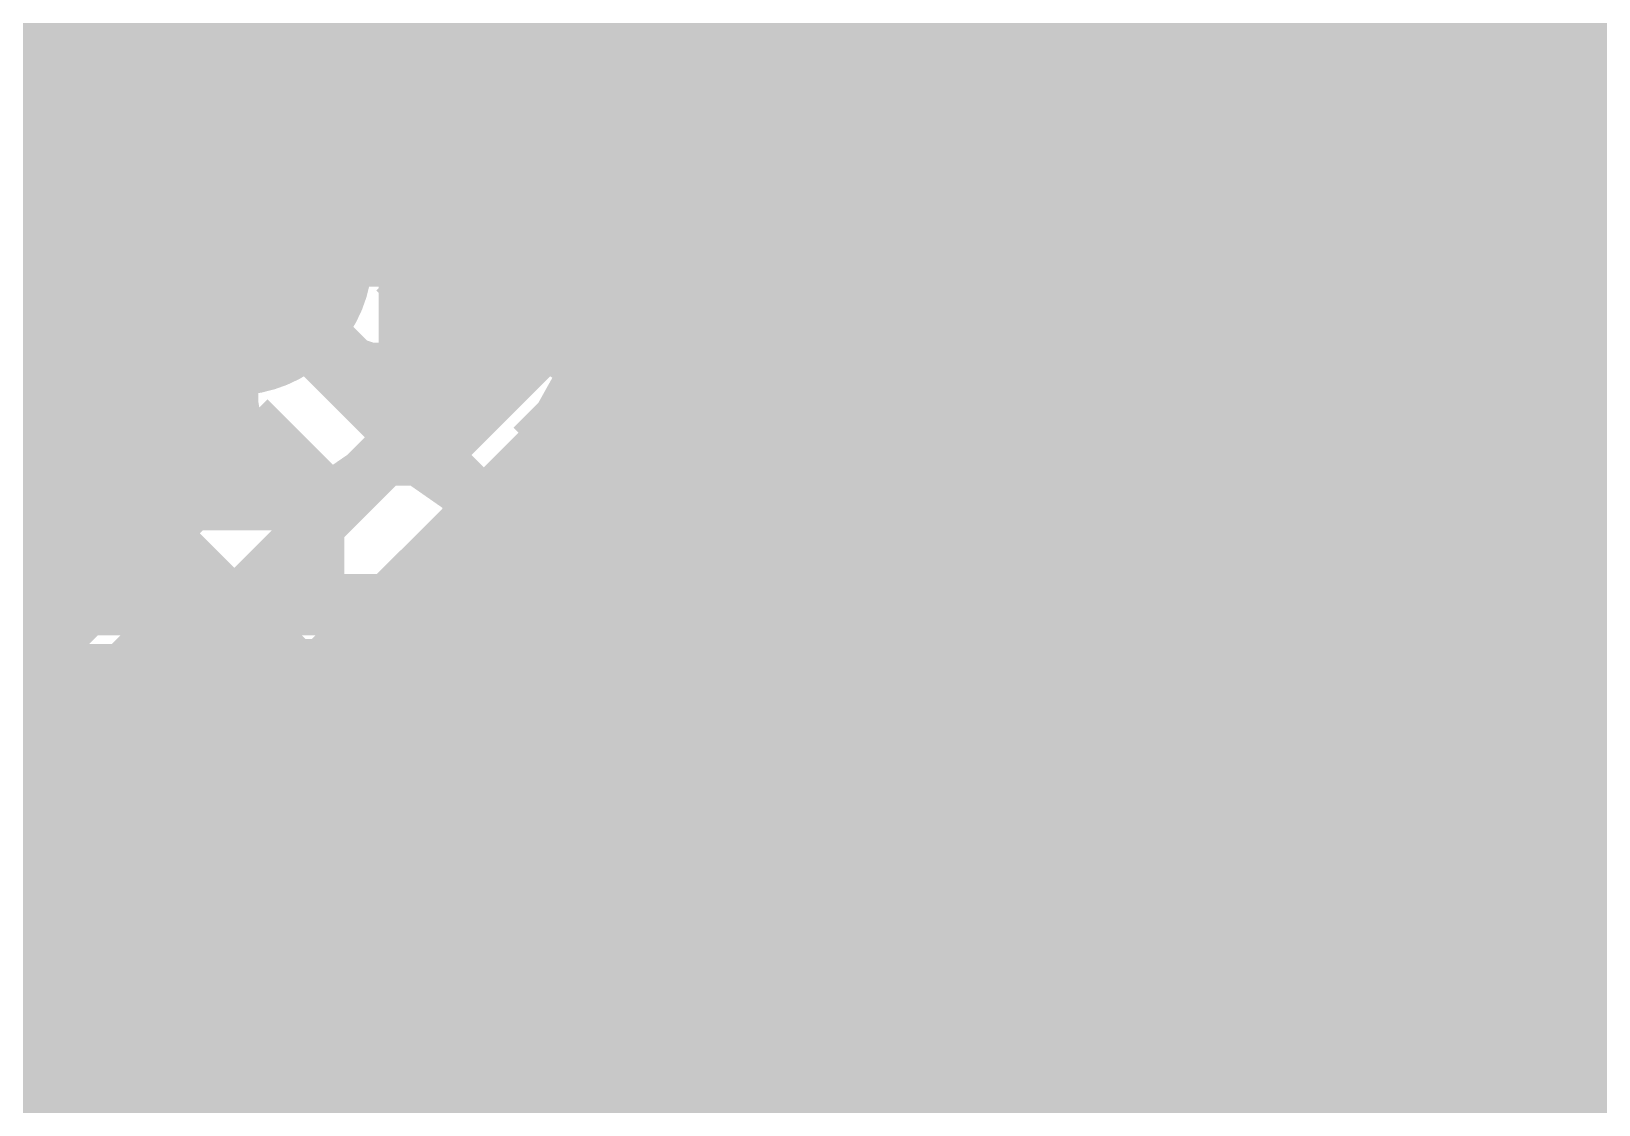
# Model space of a CAD drawing. Extents: x -72 to 72, y -47 to 50.
# Drawn here: x -17.5 to -11.81, y 26.52 to 30.41 of the extents above; entities that cross this region are included whole.
import ezdxf

# ---------------------------------------------------------------- set-up
doc = ezdxf.new("R2010")
doc.units = 0
doc.header["$MEASUREMENT"] = 0
doc.layers.get('0').update_dxf_attribs({"linetype": 'CONTINUOUS'})
for name, color, linetype in [('22-303-0_BOT', 7, 'CONTINUOUS'), ('22-303-0_DRD', 7, 'CONTINUOUS'), ('22-303-0_GND', 6, 'CONTINUOUS'), ('22-303-0_IN1', 4, 'CONTINUOUS'), ('22-303-0_IN2', 3, 'CONTINUOUS'), ('22-303-0_PWR', 5, 'CONTINUOUS'), ('22-303-0_SMB', 10, 'CONTINUOUS'), ('22-303-0_SMT', 14, 'CONTINUOUS'), ('22-303-0_SPB', 9, 'CONTINUOUS'), ('22-303-0_SPT', 12, 'CONTINUOUS'), ('22-303-0_SSB', 11, 'CONTINUOUS'), ('22-303-0_SST', 13, 'CONTINUOUS'), ('22-303-0_TOP', 8, 'CONTINUOUS'), ('THRUHOLE_TAP', 7, 'CONTINUOUS')]:
    doc.layers.add(name, color=color, linetype=linetype)

# ---------------------------------------------------------------- blocks, each defined once
blk = doc.blocks.new('ROUND_48')
at = {"const_width": 0.29972}
blk.add_lwpolyline([(-0.14986, 0, 1), (0.14986, 0, 1)], format="xyb", close=True, dxfattribs=at)
blk = doc.blocks.new('OBLONG_60')
at = {"const_width": 0.29972}
blk.add_lwpolyline([(0.59944, 0), (-0.59944, 0)], dxfattribs=at)
at = {"const_width": 0.14986}
for points in [[(-0.67437, 0, 1), (-0.52451, 0, 1)], [(0.52451, 0, 1), (0.67437, 0, 1)]]:
    blk.add_lwpolyline(points, format="xyb", close=True, dxfattribs=at)
blk = doc.blocks.new('ROUND_82')
at = {"const_width": 0.50038}
blk.add_lwpolyline([(-0.25019, 0, 1), (0.25019, 0, 1)], format="xyb", close=True, dxfattribs=at)
blk = doc.blocks.new('ROUND_83')
at = {"const_width": 0.50038}
blk.add_lwpolyline([(-0.25019, 0, 1), (0.25019, 0, 1)], format="xyb", close=True, dxfattribs=at)
blk = doc.blocks.new('ROUND_81')
at = {"const_width": 0.0635}
blk.add_lwpolyline([(-0.03175, 0, 1), (0.03175, 0, 1)], format="xyb", close=True, dxfattribs=at)
blk = doc.blocks.new('RECTANGLE_2')
blk.add_solid([(0.63627, 0.51308), (0.63627, -0.51308), (-0.63627, 0.51308), (-0.63627, -0.51308)])
blk = doc.blocks.new('RECTANGLE_4')
blk.add_solid([(0.4826, 0.4064), (0.4826, -0.4064), (-0.4826, 0.4064), (-0.4826, -0.4064)])
blk = doc.blocks.new('ROUND_95')
at = {"const_width": 0.10033}
blk.add_lwpolyline([(-0.050164, 0, 1), (0.050164, 0, 1)], format="xyb", close=True, dxfattribs=at)

msp = doc.modelspace()

# ---------------------------------------------------------------- linework, layer by layer
at = {"layer": '22-303-0_BOT'}
for points, const_width in [([(-12.446, 31.67634), (-12.446, 30.39364)], 0.254), ([(-12.6746, 31.46806), (-12.6746, 30.44952)], 0.254), ([(-12.9032, 31.40202), (-12.9032, 30.41396)], 0.254), ([(-13.97, 29.2989), (-12.954, 29.2989), (-12.7381, 29.083), (-12.319, 29.083), (-11.811, 29.591), (-11.811, 31.242)], 0.2032), ([(-12.2174, 30.79496), (-12.2174, 30.20822)], 0.254), ([(-12.2174, 30.79496), (-12.2174, 30.20822)], 0.254), ([(-12.2174, 30.48), (-12.93114, 30.48)], 0.254), ([(-12.2174, 30.2514), (-12.25296, 30.2514)], 0.254), ([(-12.7, 29.845), (-12.80414, 29.94914), (-13.97, 29.94914)], 0.2032), ([(-26.289, 24.511), (-25.654, 24.511), (-21.082, 29.083), (-18.923, 29.083), (-18.415, 29.591), (-16.764, 29.591)], 0.2032), ([(-20.066, 28.448), (-19.685, 28.067), (-15.24, 28.067), (-14.6558, 28.64866), (-13.97, 28.64866)], 0.2032), ([(-26.416, 23.368), (-26.162, 23.368), (-21.844, 27.686), (-20.193, 27.686), (-20.066, 27.559), (-15.113, 27.559), (-14.67104, 27.99842), (-13.97, 27.99842)], 0.2032), ([(-13.97, 27.35072), (-14.55928, 27.35072), (-14.859, 27.051), (-21.59, 27.051)], 0.2032), ([(-13.97, 27.35072), (-13.25372, 27.35072), (-12.192, 26.289), (-11.43, 26.289)], 0.2032), ([(-21.59, 25.146), (-20.193, 26.543), (-14.76248, 26.543), (-14.605, 26.70048), (-13.97, 26.70048)], 0.2032), ([(-21.59, 25.146), (-20.193, 26.543), (-14.76248, 26.543), (-14.605, 26.70048), (-13.97, 26.70048)], 0.2032), ([(-12.9667, 26.48966), (-12.47902, 26.00198)], 0.254), ([(-12.9032, 26.42616), (-12.9032, 25.54224)], 0.254)]:
    msp.add_lwpolyline(points, dxfattribs=dict(at, const_width=const_width))
at = {"layer": '22-303-0_BOT', "const_width": 0.254}
for points in [[(-12.96924, 30.38602, 0.1227719), (-12.91605, 30.59938)], [(-12.7, 30.44952, 0.115957), (-12.96933, 30.38621)], [(-12.2174, 30.20822, 0.2356241), (-12.7, 30.44901)], [(-13.05306, 26.37536, 0.0792031), (-12.96771, 26.49019)]]:
    msp.add_lwpolyline(points, format="xyb", dxfattribs=at)
at = {"layer": '22-303-0_DRD', "const_width": 0.254}
for points in [[(-12.065, 30.48), (-13.335, 29.21)], [(-12.065, 29.21), (-13.335, 30.48)], [(-16.129, 30.226), (-17.399, 28.956)], [(-16.129, 28.956), (-17.399, 30.226)], [(-16.129, 30.226), (-17.399, 28.956)], [(-16.129, 28.956), (-17.399, 30.226)], [(-14.732, 30.226), (-16.002, 28.956)], [(-14.732, 28.956), (-16.002, 30.226)], [(-17.4498, 29.39288), (-18.7198, 28.12288)], [(-17.4498, 28.12288), (-18.7198, 29.39288)], [(-12.065, 28.321), (-13.335, 27.051)], [(-12.065, 27.051), (-13.335, 28.321)], [(-10.795, 27.94), (-12.065, 26.67)], [(-10.795, 26.67), (-12.065, 27.94)], [(-10.795, 25.654), (-12.065, 26.924)]]:
    msp.add_lwpolyline(points, dxfattribs=at)
at = {"layer": '22-303-0_IN1'}
for points, const_width in [([(-16.0274, 36.2966), (-16.0274, 29.63164)], 0.254), ([(-14.6558, 34.13506), (-14.6558, 24.10714)], 0.254), ([(-15.7988, 34.05886), (-15.7988, 30.01264)], 0.254), ([(-15.5702, 33.782), (-15.5702, 30.15996)], 0.254), ([(-14.8844, 33.79978), (-14.8844, 29.95422)], 0.254), ([(-15.3416, 33.6931), (-15.3416, 30.19552)], 0.254), ([(-15.113, 33.69818), (-15.113, 30.13964)], 0.254), ([(-17.1704, 32.98952), (-17.1704, 30.03804)], 0.254), ([(-17.399, 32.8041), (-17.399, 28.26004)], 0.254), ([(-16.256, 32.8041), (-16.256, 29.91866)], 0.254), ([(-16.9418, 32.75076), (-16.9418, 30.16758)], 0.254), ([(-16.4846, 32.6898), (-16.4846, 30.12694)], 0.254), ([(-16.7132, 32.67456), (-16.7132, 30.19298)], 0.254), ([(-13.843, 32.004), (-13.843, 30.099), (-12.446, 28.702), (-10.033, 28.702), (-8.128, 26.797), (-8.128, 22.225), (-10.541, 19.812)], 0.2032), ([(-12.954, 32.004), (-12.954, 31.877), (-13.335, 31.496), (-13.335, 30.48), (-12.7, 29.845)], 0.2032), ([(-14.4272, 31.84906), (-14.4272, 24.38146)], 0.254), ([(-14.2494, 31.55696), (-14.2494, 30.099)], 0.254), ([(-14.2494, 30.353), (-18.72234, 30.353)], 0.254), ([(-17.04848, 30.1244), (-18.51406, 30.1244)], 0.254), ([(-15.65148, 30.1244), (-16.47952, 30.1244)], 0.254), ([(-14.2494, 30.1244), (-15.08252, 30.1244)], 0.254), ([(-17.2847, 29.8958), (-18.44802, 29.8958)], 0.254), ([(-15.8877, 29.8958), (-16.24076, 29.8958)], 0.254), ([(-14.19352, 29.8958), (-14.84376, 29.8958)], 0.254), ([(-14.1986, 29.90088), (-14.1986, 24.47036)], 0.254), ([(-14.12494, 29.8069), (-12.73302, 28.41498)], 0.254), ([(-17.36344, 29.6672), (-18.47088, 29.6672)], 0.254), ([(-15.96136, 29.69768), (-16.1671, 29.49194)], 0.254), ([(-15.99184, 29.6672), (-16.16456, 29.6672)], 0.254), ([(-13.98524, 29.6672), (-14.76756, 29.6672)], 0.254), ([(-13.97, 29.65196), (-13.97, 24.46782)], 0.254), ([(-17.78, 22.225), (-17.78, 24.257), (-17.399, 24.638), (-17.399, 27.686), (-15.494, 29.591), (-15.367, 29.591)], 0.2032), ([(-17.3482, 29.4386), (-18.60296, 29.4386)], 0.254), ([(-13.75664, 29.4386), (-14.7828, 29.4386)], 0.254), ([(-13.7414, 29.42336), (-13.7414, 24.36368)], 0.254), ([(-14.8844, 29.22778), (-14.8844, 23.5204)], 0.254), ([(-17.2339, 29.21), (-17.68348, 29.21)], 0.254), ([(-13.52804, 29.21), (-14.8971, 29.21)], 0.254), ([(-13.5128, 29.19476), (-13.5128, 24.03094)], 0.254), ([(-17.1704, 29.14396), (-17.1704, 28.48864)], 0.254), ([(-15.113, 29.04236), (-15.113, 23.5204)], 0.254), ([(-16.66494, 28.9941), (-17.68094, 27.9781)], 0.254), ([(-15.5067, 29.00172), (-16.9926, 27.51836)], 0.254), ([(-16.9418, 29.01188), (-16.9418, 28.71724)], 0.254), ([(-16.7132, 28.98902), (-16.7132, 28.94584)], 0.254), ([(-15.3416, 28.98648), (-15.3416, 25.04948)], 0.254), ([(-16.67764, 28.9814), (-17.52346, 28.9814)], 0.254), ([(-15.5702, 28.94076), (-15.5702, 25.2857)], 0.254), ([(-13.29944, 28.9814), (-15.52956, 28.9814)], 0.254), ([(-13.2842, 28.96616), (-13.2842, 27.84094)], 0.254), ([(-16.90624, 28.7528), (-17.48028, 28.7528)], 0.254), ([(-15.7988, 28.71216), (-15.7988, 25.36444)], 0.254), ([(-13.07084, 28.7528), (-15.75816, 28.7528)], 0.254), ([(-13.0556, 28.73756), (-13.0556, 28.17368)], 0.254), ([(-17.13484, 28.5242), (-17.526, 28.5242)], 0.254), ([(-16.0274, 28.48356), (-16.0274, 25.3492)], 0.254), ([(-12.84224, 28.5242), (-15.98676, 28.5242)], 0.254), ([(-12.827, 28.50896), (-12.827, 28.27782)], 0.254), ([(-12.5984, 28.32608), (-12.5984, 28.28036)], 0.254), ([(-17.36344, 28.2956), (-17.69364, 28.2956)], 0.254), ([(-16.256, 28.25496), (-16.256, 25.2349)], 0.254), ([(-12.446, 28.2956), (-16.21536, 28.2956)], 0.254), ([(-10.64768, 28.2956), (-12.446, 28.2956)], 0.254), ([(-12.3698, 28.2956), (-12.3698, 28.19146)], 0.254), ([(-12.1412, 28.2956), (-12.1412, 27.91714)], 0.254), ([(-11.9126, 28.2956), (-11.9126, 27.66822)], 0.254), ([(-17.59204, 28.067), (-19.5961, 28.067)], 0.254), ([(-16.4846, 28.02636), (-16.4846, 24.48052)], 0.254), ([(-13.1699, 28.067), (-16.44396, 28.067)], 0.254), ([(-10.75182, 28.067), (-12.2301, 28.067)], 0.254), ([(-16.7132, 27.79776), (-16.7132, 24.44496)], 0.254), ([(-13.2842, 27.8384), (-16.67256, 27.8384)], 0.254), ([(-11.71448, 27.8384), (-12.1158, 27.8384)], 0.254), ([(-16.9418, 27.56916), (-16.9418, 24.29764)], 0.254), ([(-13.29944, 27.6098), (-16.90116, 27.6098)], 0.254), ([(-11.9507, 27.6098), (-12.10056, 27.6098)], 0.254), ([(-16.9926, 27.51836), (-16.9926, 24.638)], 0.254), ([(-13.2842, 27.53106), (-13.2842, 25.80894)], 0.254), ([(-12.1412, 27.45486), (-12.1412, 25.88514)], 0.254), ([(-13.2207, 27.3812), (-16.9926, 27.3812)], 0.254), ([(-12.02944, 27.3812), (-12.17676, 27.3812)], 0.254), ([(-13.0556, 27.19578), (-13.0556, 26.14168)], 0.254), ([(-12.3698, 27.178), (-12.3698, 26.15946)], 0.254), ([(-12.98448, 27.1526), (-16.9926, 27.1526)], 0.254), ([(-12.0142, 27.1526), (-12.41552, 27.1526)], 0.254), ([(-12.827, 27.09418), (-12.827, 26.24582)], 0.254), ([(-12.5984, 27.0891), (-12.5984, 26.24836)], 0.254), ([(-11.9126, 26.94178), (-11.9126, 26.65222)], 0.254), ([(-11.8999, 26.924), (-16.9926, 26.924)], 0.254), ([(-11.87704, 26.6954), (-16.9926, 26.6954)], 0.254), ([(-12.00658, 26.4668), (-16.9926, 26.4668)], 0.254)]:
    msp.add_lwpolyline(points, dxfattribs=dict(at, const_width=const_width))
at = {"layer": '22-303-0_IN1', "const_width": 0.254}
for points in [[(-16.764, 30.19552, 0.4142136), (-17.36852, 29.591)], [(-16.764, 30.19552, 0.4142136), (-17.36852, 29.591)], [(-16.15948, 29.591, 0.4142136), (-16.764, 30.19552)], [(-16.15948, 29.591, 0.4142136), (-16.764, 30.19552)], [(-15.367, 30.19552, 0.3631045), (-15.96136, 29.69768)], [(-14.76248, 29.591, 0.4142136), (-15.367, 30.19552)], [(-14.2494, 30.099, 0.1989133), (-14.13037, 29.81163)], [(-17.36852, 29.591, 0.4142136), (-16.764, 28.98648)], [(-17.36852, 29.591, 0.4142136), (-16.764, 28.98648)], [(-16.1671, 29.49194, 0.0411378), (-16.15894, 29.591)], [(-16.1671, 29.49194, 0.0411378), (-16.15894, 29.591)], [(-15.367, 28.98648, 0.4142136), (-14.76248, 29.591)], [(-17.48028, 28.75788, 0.4142136), (-18.0848, 29.3624)], [(-16.764, 28.98648, 0.0411382), (-16.66503, 28.99464)], [(-16.764, 28.98648, 0.0411382), (-16.66503, 28.99464)], [(-15.5067, 29.00172, 0.0582587), (-15.367, 28.98539)], [(-18.0848, 28.15336, 0.4142136), (-17.48028, 28.75788)], [(-12.73302, 28.41498, 0.1989124), (-12.446, 28.29609)], [(-12.7, 28.29052, 0.4142136), (-13.30452, 27.686)], [(-12.09548, 27.686, 0.4142136), (-12.7, 28.29052)], [(-11.43, 27.90952, 0.4142136), (-12.03452, 27.305)], [(-13.30452, 27.686, 0.4142136), (-12.7, 27.08148)], [(-12.7, 27.08148, 0.4142136), (-12.09548, 27.686)], [(-12.03452, 27.305, 0.2547954), (-11.75766, 26.797)], [(-11.75766, 26.797, 0.2547946), (-12.03452, 26.289)]]:
    msp.add_lwpolyline(points, format="xyb", dxfattribs=at)
at = {"layer": '22-303-0_IN2'}
for points, const_width in [([(-14.5034, 37.11956), (-14.5034, 29.1084)], 0.254), ([(-14.732, 36.89096), (-14.732, 29.1084)], 0.254), ([(-14.9606, 36.66236), (-14.9606, 30.03804)], 0.254), ([(-15.1892, 36.46424), (-15.1892, 30.16758)], 0.254), ([(-17.4752, 36.4236), (-17.4752, 28.81884)], 0.254), ([(-17.2466, 36.4236), (-17.2466, 29.95422)], 0.254), ([(-17.018, 36.4236), (-17.018, 30.13964)], 0.254), ([(-16.7894, 36.4236), (-16.7894, 30.19552)], 0.254), ([(-16.5608, 36.4236), (-16.5608, 30.15996)], 0.254), ([(-16.3322, 36.4236), (-16.3322, 30.01264)], 0.254), ([(-16.1036, 36.4236), (-16.1036, 29.50464)], 0.254), ([(-15.875, 36.4236), (-15.875, 29.91866)], 0.254), ([(-15.6464, 36.4236), (-15.6464, 30.12694)], 0.254), ([(-15.4178, 36.4236), (-15.4178, 30.19298)], 0.254), ([(-14.2748, 31.57982), (-14.2748, 29.1084)], 0.254), ([(-14.0462, 31.43504), (-14.0462, 29.1084)], 0.254), ([(-13.87094, 30.5689), (-13.62202, 30.31998)], 0.254), ([(-13.78204, 30.48), (-22.77618, 30.48)], 0.254), ([(-13.8176, 30.51556), (-13.8176, 29.1084)], 0.254), ([(-13.53058, 30.2514), (-18.60296, 30.2514)], 0.254), ([(-13.589, 30.2895), (-13.589, 29.1084)], 0.254), ([(-13.3604, 30.2006), (-13.3604, 29.1084)], 0.254), ([(-13.18768, 30.2006), (-13.335, 30.2006)], 0.254), ([(-11.176, 30.2006), (-12.20978, 30.2006)], 0.254), ([(-11.9888, 30.2006), (-11.9888, 29.1084)], 0.254), ([(-11.7602, 30.2006), (-11.7602, 29.1084)], 0.254), ([(-17.18564, 30.0228), (-18.47088, 30.0228)], 0.254), ([(-15.78864, 30.0228), (-16.33982, 30.0228)], 0.254), ([(-13.27658, 30.0228), (-14.94282, 30.0228)], 0.254), ([(-11.28014, 30.0228), (-12.12088, 30.0228)], 0.254), ([(-17.33296, 29.7942), (-18.44802, 29.7942)], 0.254), ([(-1.27, 29.845), (-1.27, 28.702), (-2.032, 27.94), (-4.191, 27.94), (-4.318, 28.067), (-9.398, 28.067), (-10.033, 28.702), (-15.875, 28.702), (-16.764, 29.591)], 0.2032), ([(-15.93596, 29.7942), (-16.19504, 29.7942)], 0.254), ([(-13.30198, 29.7942), (-14.79804, 29.7942)], 0.254), ([(-11.55446, 29.7942), (-12.09802, 29.7942)], 0.254), ([(-17.36852, 29.5656), (-18.51406, 29.5656)], 0.254), ([(-16.15948, 29.56052), (-16.16177, 29.59077)], 0.254), ([(-16.15948, 29.56052), (-16.16177, 29.59077)], 0.254), ([(-15.97152, 29.5656), (-16.15948, 29.5656)], 0.254), ([(-16.15948, 29.56052), (-15.89532, 29.29636)], 0.254), ([(-13.23594, 29.5656), (-14.76248, 29.5656)], 0.254), ([(-11.64336, 29.5656), (-12.16406, 29.5656)], 0.254), ([(-12.2174, 29.48178), (-12.2174, 29.1084)], 0.254), ([(-13.1318, 29.42082), (-13.1318, 29.1084)], 0.254), ([(-17.31264, 29.337), (-17.91208, 29.337)], 0.254), ([(-15.91564, 29.337), (-15.93596, 29.337)], 0.254), ([(-13.02766, 29.337), (-14.81836, 29.337)], 0.254), ([(-11.64082, 29.337), (-12.37234, 29.337)], 0.254), ([(-12.9032, 29.27604), (-12.9032, 29.1084)], 0.254), ([(-12.446, 29.29636), (-12.446, 29.1084)], 0.254), ([(-17.2466, 29.22778), (-17.2466, 28.7274)], 0.254), ([(-12.6746, 29.24048), (-12.6746, 29.1084)], 0.254), ([(-17.12722, 29.1084), (-17.59204, 29.1084)], 0.254), ([(-11.53668, 29.1084), (-15.00378, 29.1084)], 0.254), ([(-11.53668, 29.1084), (-15.00378, 29.1084)], 0.254), ([(-14.9606, 29.14396), (-14.9606, 29.1084)], 0.254), ([(-17.018, 29.04236), (-17.018, 28.7274)], 0.254), ([(-16.7894, 28.98648), (-16.7894, 28.7274)], 0.254), ([(-16.764, 28.98648), (-16.73356, 28.98724)], 0.254), ([(-16.764, 28.98648), (-16.73356, 28.98724)], 0.254), ([(-16.73352, 28.98648), (-16.47444, 28.7274)], 0.254), ([(-16.62684, 28.8798), (-17.49298, 28.8798)], 0.254), ([(-17.48536, 28.829), (-17.39392, 28.7274)], 0.254), ([(-16.5608, 28.81376), (-16.5608, 28.7274)], 0.254), ([(-10.16, 27.94), (-10.16, 28.07208), (-10.35812, 28.321), (-17.5768, 28.321), (-17.96288, 28.75788), (-18.0848, 28.75788)], 0.2032), ([(-16.47444, 28.7274), (-17.39392, 28.7274)], 0.254), ([(-13.2588, 27.9146), (-17.5768, 27.9146)], 0.254), ([(-17.4752, 27.9146), (-17.4752, 23.2664)], 0.254), ([(-17.2466, 27.9146), (-17.2466, 23.2664)], 0.254), ([(-17.018, 27.9146), (-17.018, 24.20366)], 0.254), ([(-16.7894, 27.9146), (-16.7894, 24.41194)], 0.254), ([(-16.5608, 27.9146), (-16.5608, 24.47798)], 0.254), ([(-16.3322, 27.9146), (-16.3322, 24.45258)], 0.254), ([(-16.1036, 27.9146), (-16.1036, 24.32304)], 0.254), ([(-15.875, 27.9146), (-15.875, 23.2664)], 0.254), ([(-15.6464, 27.9146), (-15.6464, 23.2664)], 0.254), ([(-15.4178, 27.9146), (-15.4178, 23.2664)], 0.254), ([(-15.1892, 27.9146), (-15.1892, 23.2664)], 0.254), ([(-14.9606, 27.9146), (-14.9606, 23.2664)], 0.254), ([(-14.732, 27.9146), (-14.732, 23.2664)], 0.254), ([(-14.5034, 27.9146), (-14.5034, 23.2664)], 0.254), ([(-14.2748, 27.9146), (-14.2748, 23.2664)], 0.254), ([(-14.0462, 27.9146), (-14.0462, 23.2664)], 0.254), ([(-13.8176, 27.9146), (-13.8176, 23.2664)], 0.254), ([(-13.589, 27.9146), (-13.589, 23.2664)], 0.254), ([(-13.3604, 27.9146), (-13.3604, 23.2664)], 0.254), ([(-10.76452, 27.9146), (-12.1412, 27.9146)], 0.254), ([(-11.9888, 27.9146), (-11.9888, 27.53614)], 0.254), ([(-11.7602, 27.9146), (-11.7602, 27.81046)], 0.254), ([(-13.30198, 27.7368), (-29.69768, 27.7368)], 0.254), ([(-11.85164, 27.7368), (-12.09802, 27.7368)], 0.254), ([(-13.27658, 27.5082), (-21.19376, 27.5082)], 0.254), ([(-11.99896, 27.5082), (-12.12088, 27.5082)], 0.254), ([(-13.14704, 27.2796), (-21.0312, 27.2796)], 0.254), ([(-12.03452, 27.2796), (-12.25296, 27.2796)], 0.254), ([(-12.2174, 27.32278), (-12.2174, 25.7302)], 0.254), ([(-13.1318, 27.26182), (-13.1318, 23.2664)], 0.254), ([(-12.9032, 27.11704), (-12.9032, 24.28494)], 0.254), ([(-12.446, 27.13736), (-12.446, 25.6159)], 0.254), ([(-12.6746, 27.08148), (-12.6746, 24.61768)], 0.254), ([(-11.9888, 27.07386), (-11.9888, 26.52014)], 0.254), ([(-11.97864, 27.051), (-20.98548, 27.051)], 0.254), ([(-11.79322, 26.8224), (-21.0312, 26.8224)], 0.254), ([(-11.9507, 26.5938), (-21.19376, 26.5938)], 0.254)]:
    msp.add_lwpolyline(points, dxfattribs=dict(at, const_width=const_width))
at = {"layer": '22-303-0_IN2', "const_width": 0.254}
for points in [[(-13.62202, 30.31998, 0.1989124), (-13.335, 30.20109)], [(-16.764, 30.19552, 0.4142136), (-17.36852, 29.591)], [(-16.764, 30.19552, 0.4142136), (-17.36852, 29.591)], [(-16.15948, 29.591, 0.4142136), (-16.764, 30.19552)], [(-16.15948, 29.591, 0.4142136), (-16.764, 30.19552)], [(-15.367, 30.19552, 0.4142136), (-15.97152, 29.591)], [(-14.76248, 29.591, 0.4142136), (-15.367, 30.19552)], [(-13.18768, 30.2006, 0.1588241), (-13.30356, 29.845)], [(-12.09548, 29.845, 0.15819), (-12.21066, 30.19996)], [(-13.30452, 29.845, 0.4142136), (-12.7, 29.24048)], [(-12.7, 29.24048, 0.4142136), (-12.09548, 29.845)], [(-17.36852, 29.591, 0.4142136), (-16.764, 28.98648)], [(-17.36852, 29.591, 0.4142136), (-16.764, 28.98648)], [(-15.97152, 29.591, 0.1278732), (-15.89497, 29.29656)], [(-15.00378, 29.1084, 0.2356241), (-14.76299, 29.591)], [(-17.48536, 28.829, 0.3800337), (-18.0848, 29.3624)], [(-17.8816, 28.05176, 0.2150422), (-17.5768, 27.91432)], [(-13.2588, 27.9146, 0.0973858), (-13.30375, 27.686)], [(-12.09548, 27.686, 0.097385), (-12.14049, 27.91489)], [(-11.43, 27.90952, 0.4142136), (-12.03452, 27.305)], [(-13.30452, 27.686, 0.4142136), (-12.7, 27.08148)], [(-12.7, 27.08148, 0.4142136), (-12.09548, 27.686)], [(-12.03452, 27.305, 0.2547954), (-11.75766, 26.797)], [(-11.75766, 26.797, 0.2547946), (-12.03452, 26.289)]]:
    msp.add_lwpolyline(points, format="xyb", dxfattribs=at)
at = {"layer": '22-303-0_SSB', "const_width": 0.1524}
for points in [[(-12.3698, 24.89962), (-12.87018, 25.4), (-12.87018, 31.6992), (-8.4709, 31.6992), (-8.4709, 24.89962), (-12.3698, 24.89962)], [(-16.21536, 30.8737), (-16.21536, 30.39872), (-15.53718, 30.63494), (-15.53718, 30.75432), (-16.55318, 30.75432)], [(-15.53718, 30.0355), (-16.38554, 30.0355), (-16.55318, 29.97454), (-16.55318, 29.61894), (-16.38554, 29.56052), (-15.53718, 29.56052)]]:
    msp.add_lwpolyline(points, dxfattribs=at)
at = {"layer": '22-303-0_SST'}
for points, const_width in [([(-14.19098, 38.51402), (-22.63902, 38.51402), (-22.63902, 32.98952), (-22.3139, 32.6644), (-22.63902, 32.33928), (-22.63902, 30.3911), (-22.3139, 30.06598), (-14.19098, 30.06598), (-14.19098, 38.51402)], 0.20066), ([(-12.6873, 29.75356), (-12.51966, 29.81198), (-12.51966, 30.16758), (-12.6873, 30.226), (-13.02766, 30.226), (-13.1953, 30.10916), (-13.1953, 29.75356), (-13.53566, 29.75356), (-13.53566, 30.226)], 0.1524), ([(-15.93342, 29.61894), (-15.93342, 29.26334), (-16.10106, 29.20492), (-16.27124, 29.20492), (-16.44142, 29.26334), (-16.44142, 29.61894), (-16.27124, 29.67736), (-16.10106, 29.67736), (-15.42542, 29.44114)], 0.1524), ([(-12.6873, 29.3878), (-12.51966, 29.32938), (-12.51966, 28.97378), (-12.6873, 28.91536), (-13.36548, 28.91536), (-13.53566, 28.97378), (-13.53566, 29.32938), (-13.36548, 29.3878)], 0.1524), ([(-15.93342, 28.36672), (-15.93342, 28.72232), (-16.10106, 28.83916), (-16.27124, 28.83916), (-16.44142, 28.72232), (-16.44142, 28.36672), (-15.42542, 28.36672)], 0.1524), ([(-15.93342, 28.66136), (-15.42542, 28.83916)], 0.1524), ([(-17.018, 23.368), (-19.812, 23.368), (-19.812, 28.702), (-17.018, 28.702), (-17.018, 23.368)], 0.1524), ([(-13.081, 24.892), (-13.081, 28.448), (-14.859, 28.448), (-14.859, 24.892), (-13.081, 24.892)], 0.1524), ([(-16.7005, 28.1305), (-16.7005, 25.2095), (-15.0622, 25.2095), (-15.0622, 28.1305), (-16.7005, 28.1305)], 0.1524)]:
    msp.add_lwpolyline(points, dxfattribs=dict(at, const_width=const_width))
at = {"layer": '22-303-0_TOP'}
for points, const_width in [([(-12.446, 31.67634), (-12.446, 30.39364)], 0.254), ([(-13.3604, 31.55696), (-13.3604, 28.50388)], 0.254), ([(-13.589, 31.45536), (-13.589, 28.50388)], 0.254), ([(-12.6746, 31.46806), (-12.6746, 30.44952)], 0.254), ([(-13.8176, 31.39948), (-13.8176, 28.50388)], 0.254), ([(-13.1318, 31.42488), (-13.1318, 30.26664)], 0.254), ([(-12.9032, 31.40202), (-12.9032, 30.41396)], 0.254), ([(-15.875, 27.3812), (-15.875, 27.432), (-17.43964, 28.99664), (-17.43964, 31.23946)], 0.2032), ([(-16.764, 29.591), (-16.7894, 29.6164), (-16.7894, 31.23946)], 0.2032), ([(-16.764, 29.591), (-16.7894, 29.6164), (-16.7894, 31.23946)], 0.2032), ([(-13.97, 27.686), (-14.859, 27.686), (-16.13916, 28.96616), (-16.13916, 31.23946)], 0.2032), ([(-15.367, 29.591), (-15.48892, 29.71292), (-15.48892, 31.23946)], 0.2032), ([(-14.0462, 31.22676), (-14.0462, 28.50388)], 0.254), ([(-14.2748, 30.99816), (-14.2748, 28.50388)], 0.254), ([(-14.31036, 30.96006), (-14.31036, 30.1117)], 0.254), ([(-12.2174, 30.79496), (-12.2174, 30.20822)], 0.254), ([(-11.9888, 30.66288), (-11.9888, 28.33624)], 0.254), ([(-11.7602, 30.64002), (-11.7602, 28.56484)], 0.254), ([(-11.4554, 30.48), (-14.31036, 30.48)], 0.254), ([(-13.14704, 30.2514), (-14.31036, 30.2514)], 0.254), ([(-11.4554, 30.2514), (-12.25296, 30.2514)], 0.254), ([(-14.9606, 30.1117), (-15.05712, 30.1117)], 0.254), ([(-14.31036, 30.1117), (-14.9606, 30.1117)], 0.254), ([(-14.9606, 30.1117), (-14.9606, 30.03804)], 0.254), ([(-14.732, 30.1117), (-14.732, 28.50388)], 0.254), ([(-14.5034, 30.1117), (-14.5034, 28.50388)], 0.254), ([(-13.27658, 30.0228), (-14.94282, 30.0228)], 0.254), ([(-11.4554, 30.0228), (-12.12088, 30.0228)], 0.254), ([(-13.30198, 29.7942), (-14.79804, 29.7942)], 0.254), ([(-11.55446, 29.7942), (-12.09802, 29.7942)], 0.254), ([(-13.23594, 29.5656), (-14.76248, 29.5656)], 0.254), ([(-11.64336, 29.5656), (-12.16406, 29.5656)], 0.254), ([(-12.2174, 29.48178), (-12.2174, 28.10764)], 0.254), ([(-13.1318, 29.42082), (-13.1318, 28.50388)], 0.254), ([(-13.02766, 29.337), (-14.81836, 29.337)], 0.254), ([(-11.64082, 29.337), (-12.37234, 29.337)], 0.254), ([(-12.9032, 29.27604), (-12.9032, 28.25496)], 0.254), ([(-12.446, 29.29636), (-12.446, 28.23464)], 0.254), ([(-12.6746, 29.24048), (-12.6746, 28.29052)], 0.254), ([(-11.53668, 29.1084), (-15.00378, 29.1084)], 0.254), ([(-14.9606, 29.14396), (-14.9606, 28.36164)], 0.254), ([(-20.89658, 16.4719), (-20.89658, 18.08988), (-20.066, 18.92808), (-20.066, 25.908), (-19.685, 26.289), (-17.018, 26.289), (-16.637, 26.67), (-12.446, 26.67), (-12.065, 27.051), (-12.065, 27.686), (-11.176, 28.575), (-9.144, 28.575), (-8.636, 29.083)], 0.2032), ([(-15.66164, 29.06268), (-14.91234, 28.31338)], 0.254), ([(-15.4178, 28.98902), (-15.4178, 28.81884)], 0.254), ([(-15.1892, 29.01188), (-15.1892, 28.59024)], 0.254), ([(-11.44524, 28.8798), (-15.47876, 28.8798)], 0.254), ([(-11.46302, 28.86202), (-12.2428, 28.08224)], 0.254), ([(-11.67384, 28.6512), (-15.25016, 28.6512)], 0.254), ([(-13.02766, 28.50388), (-14.91234, 28.50388)], 0.254), ([(-14.91234, 28.50388), (-14.91234, 28.31338)], 0.254), ([(-13.02766, 28.50388), (-13.02766, 28.194)], 0.254), ([(-14.91234, 28.4226), (-15.02156, 28.4226)], 0.254), ([(-11.90244, 28.4226), (-13.02766, 28.4226)], 0.254), ([(-17.2085, 28.18892), (-17.2085, 26.8986)], 0.254), ([(-17.2085, 28.18892), (-16.6624, 27.64282)], 0.254), ([(-12.13104, 28.194), (-12.37234, 28.194)], 0.254), ([(-16.98244, 27.9654), (-17.2085, 27.9654)], 0.254), ([(-17.018, 27.99842), (-17.018, 26.86304)], 0.254), ([(-16.75384, 27.7368), (-17.2085, 27.7368)], 0.254), ([(-16.7894, 27.76982), (-16.7894, 27.04592)], 0.254), ([(-16.6624, 27.64282), (-16.6624, 27.0764)], 0.254), ([(-12.7, 27.686), (-13.97, 27.686)], 0.2032), ([(-16.6624, 27.5082), (-17.2085, 27.5082)], 0.254), ([(-16.6624, 27.2796), (-17.2085, 27.2796)], 0.254), ([(-16.77924, 27.051), (-17.2085, 27.051)], 0.254), ([(-16.92402, 26.95702), (-17.18564, 26.6954)], 0.254), ([(-17.2085, 26.8986), (-19.6215, 26.8986)], 0.254), ([(-17.4752, 26.8986), (-17.4752, 26.6954)], 0.254), ([(-17.2466, 26.8986), (-17.2466, 26.6954)], 0.254), ([(-17.05864, 26.8224), (-21.0312, 26.8224)], 0.254), ([(-17.18564, 26.6954), (-19.685, 26.6954)], 0.254), ([(-11.95832, 26.58364), (-12.1539, 26.38552)], 0.254), ([(-11.9888, 26.55316), (-11.9888, 26.52014)], 0.254)]:
    msp.add_lwpolyline(points, dxfattribs=dict(at, const_width=const_width))
at = {"layer": '22-303-0_TOP', "const_width": 0.254}
for points in [[(-12.7, 30.44952, 0.4142136), (-13.30452, 29.845)], [(-12.09548, 29.845, 0.4142136), (-12.7, 30.44952)], [(-14.76248, 29.591, 0.2644082), (-15.05784, 30.11049)], [(-13.30452, 29.845, 0.4142136), (-12.7, 29.24048)], [(-12.7, 29.24048, 0.4142136), (-12.09548, 29.845)], [(-15.367, 28.98648, 0.4142136), (-14.76248, 29.591)], [(-15.66164, 29.06268, 0.1278727), (-15.367, 28.98608)], [(-12.7, 28.29052, 0.1441999), (-13.02767, 28.19401)], [(-12.2428, 28.08224, 0.2175125), (-12.7, 28.29101)], [(-16.6624, 27.0764, 0.1827391), (-16.92493, 26.95793)], [(-16.6624, 27.0764, 0.1827391), (-16.92493, 26.95793)], [(-11.95832, 26.58364, 0.1278727), (-12.03492, 26.289)]]:
    msp.add_lwpolyline(points, format="xyb", dxfattribs=at)

# ---------------------------------------------------------------- block references
at = {"layer": '22-303-0_BOT'}
for name, p in [('ROUND_48', (-12.7, 29.845)), ('OBLONG_60', (-13.97, 29.94914)), ('ROUND_48', (-16.764, 29.591)), ('ROUND_48', (-15.367, 29.591)), ('OBLONG_60', (-13.97, 29.2989)), ('OBLONG_60', (-13.97, 28.64866)), ('OBLONG_60', (-13.97, 27.99842)), ('ROUND_48', (-12.7, 27.686)), ('OBLONG_60', (-13.97, 27.35072)), ('OBLONG_60', (-13.97, 26.70048))]:
    msp.add_blockref(name, p, dxfattribs=at)
at = {"layer": '22-303-0_GND'}
for name, p in [('ROUND_83', (-12.7, 29.845)), ('ROUND_82', (-16.764, 29.591)), ('ROUND_83', (-15.367, 29.591)), ('ROUND_82', (-12.7, 27.686)), ('ROUND_82', (-11.43, 27.305)), ('ROUND_82', (-11.43, 26.289))]:
    msp.add_blockref(name, p, dxfattribs=at)
at = {"layer": '22-303-0_IN1'}
for p in [(-12.7, 29.845), (-16.764, 29.591), (-15.367, 29.591), (-12.7, 27.686)]:
    msp.add_blockref('ROUND_48', p, dxfattribs=at)
at = {"layer": '22-303-0_IN2'}
for p in [(-12.7, 29.845), (-16.764, 29.591), (-15.367, 29.591), (-12.7, 27.686)]:
    msp.add_blockref('ROUND_48', p, dxfattribs=at)
at = {"layer": '22-303-0_PWR'}
for name, p in [('ROUND_83', (-12.7, 29.845)), ('ROUND_82', (-16.764, 29.591)), ('ROUND_83', (-15.367, 29.591)), ('ROUND_82', (-11.43, 27.305)), ('ROUND_81', (-12.7, 27.686)), ('ROUND_82', (-11.43, 26.289))]:
    msp.add_blockref(name, p, dxfattribs=at)
at = {"layer": '22-303-0_SMB'}
for p in [(-13.97, 29.94914), (-13.97, 29.2989), (-13.97, 28.64866), (-13.97, 27.99842), (-13.97, 27.35072), (-13.97, 26.70048)]:
    msp.add_blockref('OBLONG_60', p, dxfattribs=at)
at = {"layer": '22-303-0_SMT'}
for name, p in [('RECTANGLE_2', (-13.97, 27.686)), ('RECTANGLE_4', (-15.875, 27.3812))]:
    msp.add_blockref(name, p, dxfattribs=at)
at = {"layer": '22-303-0_SPB'}
for p in [(-13.97, 29.94914), (-13.97, 29.2989), (-13.97, 28.64866), (-13.97, 27.99842), (-13.97, 27.35072), (-13.97, 26.70048)]:
    msp.add_blockref('OBLONG_60', p, dxfattribs=at)
at = {"layer": '22-303-0_SPT'}
for name, p in [('RECTANGLE_2', (-13.97, 27.686)), ('RECTANGLE_4', (-15.875, 27.3812))]:
    msp.add_blockref(name, p, dxfattribs=at)
at = {"layer": '22-303-0_TOP'}
for name, p in [('ROUND_48', (-12.7, 29.845)), ('ROUND_48', (-16.764, 29.591)), ('ROUND_48', (-15.367, 29.591)), ('RECTANGLE_2', (-13.97, 27.686)), ('ROUND_48', (-12.7, 27.686)), ('RECTANGLE_4', (-15.875, 27.3812))]:
    msp.add_blockref(name, p, dxfattribs=at)
at = {"layer": 'THRUHOLE_TAP'}
for p in [(-12.7, 29.845), (-16.764, 29.591), (-15.367, 29.591), (-12.7, 27.686)]:
    msp.add_blockref('ROUND_95', p, dxfattribs=at)

doc.saveas('drawing.dxf')
